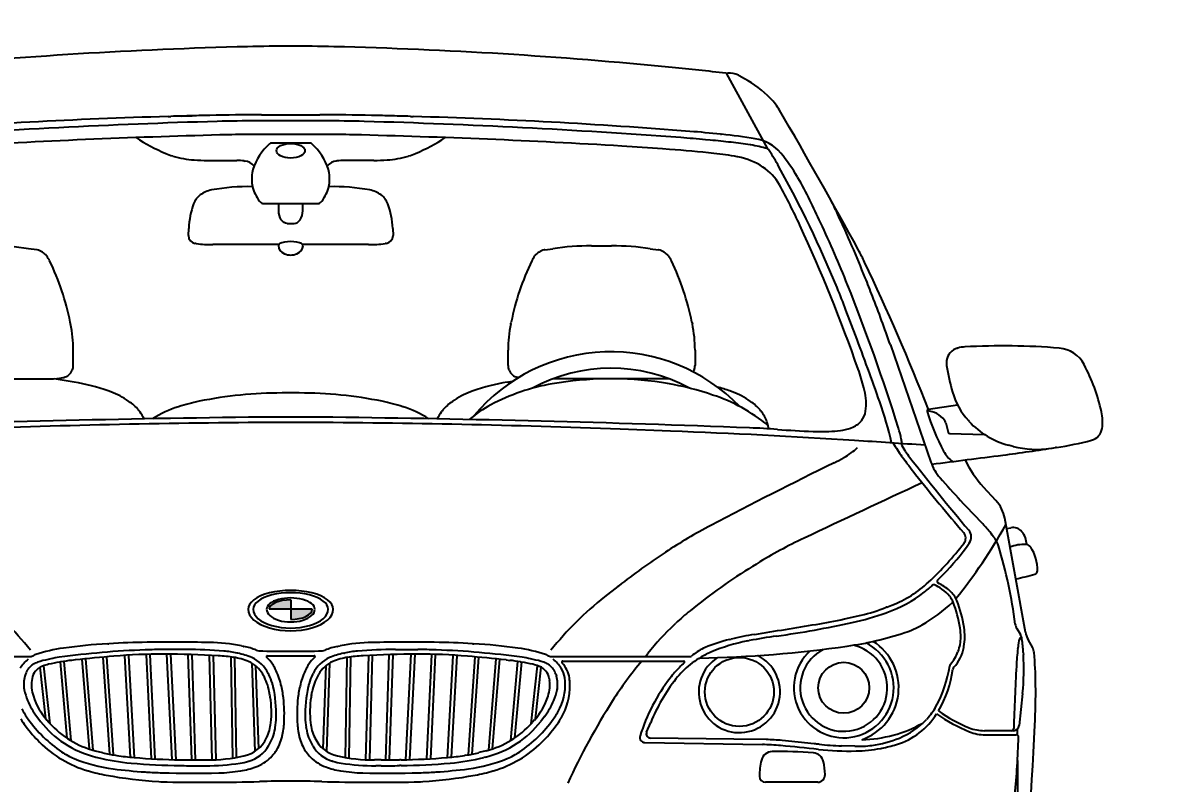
# Model space of a CAD drawing. Header units: metres. Extents: x -442 to 316, y -503 to 125.
# Drawn here: x 255.46 to 256.873, y -133.059 to -132.117 of the extents above; entities that cross this region are included whole.
import ezdxf

# ---------------------------------------------------------------- set-up
doc = ezdxf.new("R2010")
doc.units = ezdxf.units.M
doc.header["$PDMODE"] = 3
doc.layers.add('koty', color=4, linetype='Continuous')
doc.styles.add('ROMANS', font='romans.shx', dxfattribs={"width": 0.7})
doc.dimstyles.new('andr', dxfattribs={"dimtxt": 0.1, "dimasz": 0.2, "dimexe": 0.2, "dimexo": 0.2, "dimgap": 0.05, "dimtad": 1, "dimlfac": 1000, "dimrnd": 10, "dimtxsty": 'Standard', "dimblk": 'OBLIQUE', "dimcen": 2.5, "dimclrd": 7, "dimclre": 7, "dimclrt": 7, "dimadec": 0, "dimazin": 0, "dimtfac": 1, "dimtmove": 0, "dimatfit": 3, "dimldrblk": 'OBLIQUE', "dimfxl": 0, "dimarcsym": 0})

# ---------------------------------------------------------------- blocks, each defined once
blk = doc.blocks.new('_OBLIQUE')
at = {"color": 0, "linetype": 'ByBlock'}
blk.add_line((-0.5, -0.5), (0.5, 0.5), dxfattribs=at)
blk = doc.blocks.new('*D25')
at = {"layer": 'Defpoints', "color": 0, "linetype": 'Continuous', "lineweight": 0}
for p in [(256.5708, -131.0638), (257.1085, -131.0638), (256.5708, -133.6138)]:
    blk.add_point(p, dxfattribs=at)
at = {"layer": 'koty', "color": 7, "linetype": 'Continuous', "lineweight": -2}
for p, q in [((256.7708, -131.0638), (257.3085, -131.0638)), ((257.1085, -133.6138), (257.1085, -131.0638)), ((256.7708, -133.6138), (257.3085, -133.6138))]:
    blk.add_line(p, q, dxfattribs=at)
at = {"layer": 'koty', "color": 7, "linetype": 'Continuous', "lineweight": -2, "xscale": 0.1, "yscale": 0.1, "zscale": 0.1}
for p, rotation in [((257.1085, -131.0638), 90), ((257.1085, -133.6138), 270)]:
    blk.add_blockref('_OBLIQUE', p, dxfattribs=dict(at, rotation=rotation))
at = {"layer": 'koty', "color": 7, "linetype": 'Continuous', "lineweight": 0, "insert": (256.9835, -132.3388), "char_height": 0.15, "attachment_point": 5, "rotation": 90, "style": 'ROMANS'}
blk.add_mtext('2550', dxfattribs=at)

msp = doc.modelspace()

# ---------------------------------------------------------------- hatches: boundary and pattern name
h = msp.add_hatch(color=256)
edge = h.paths.add_edge_path()
edge.add_line((255.792176, -132.84366), (255.792176, -132.831942))
edge.add_ellipse((255.792176, -132.84366), major_axis=(0.0266, 0), ratio=0.44055253, start_angle=90, end_angle=180)
edge.add_line((255.765577, -132.84366), (255.792176, -132.84366))
h = msp.add_hatch(color=256)
edge = h.paths.add_edge_path()
edge.add_line((255.792176, -132.84366), (255.792176, -132.856216))
edge.add_ellipse((255.792176, -132.84366), major_axis=(-0.0266, 0), ratio=0.47202055, start_angle=90, end_angle=180)
edge.add_line((255.818776, -132.84366), (255.792176, -132.84366))

# ---------------------------------------------------------------- linework, layer by layer
for p, q in [((256.383379, -132.273068), (256.332102, -132.179388)), ((256.354555, -132.186076), (256.347912, -132.182379)), ((255.640373, -132.232894), (255.643714, -132.232798)), ((255.656957, -132.232418), (255.670202, -132.232073)), ((255.833735, -132.238331), (255.750618, -132.238331)), ((255.756006, -132.230852), (255.828347, -132.230852)), ((255.927395, -132.232418), (255.914151, -132.232073)), ((255.940639, -132.232798), (255.94398, -132.232894)), ((255.833084, -132.255115), (255.751269, -132.255115)), ((256.324851, -132.254843), (256.325983, -132.254962)), ((255.816347, -132.26587), (255.768006, -132.26587)), ((256.311915, -132.262221), (256.306168, -132.261692)), ((256.36219, -132.268196), (256.361538, -132.268092)), ((255.646062, -132.281852), (255.646339, -132.281937)), ((255.938291, -132.281852), (255.938014, -132.281937)), ((256.26165, -132.273702), (256.252981, -132.273036)), ((256.346146, -132.283018), (256.345443, -132.282881)), ((256.385005, -132.275045), (256.384347, -132.27401)), ((255.689174, -132.287385), (255.725264, -132.287385)), ((255.734681, -132.287992), (255.735732, -132.288128)), ((255.849672, -132.287992), (255.848621, -132.288128)), ((255.895178, -132.287385), (255.859089, -132.287385)), ((255.744061, -132.307248), (255.744061, -132.313376)), ((255.840291, -132.313376), (255.840291, -132.307248)), ((256.420151, -132.307989), (256.420617, -132.308782)), ((255.757475, -132.340597), (255.826878, -132.340597)), ((255.777295, -132.349899), (255.777295, -132.340597)), ((255.807057, -132.349899), (255.807057, -132.340597)), ((255.665387, -132.380297), (255.665807, -132.371572)), ((255.787979, -132.365342), (255.796374, -132.365342)), ((255.918546, -132.371572), (255.918966, -132.380297)), ((255.477498, -132.398245), (255.467365, -132.396764)), ((255.675224, -132.390392), (255.674021, -132.390238)), ((255.777422, -132.391704), (255.695761, -132.391704)), ((255.888592, -132.391704), (255.806931, -132.391704)), ((255.910332, -132.390238), (255.909129, -132.390392)), ((256.106855, -132.398245), (256.116988, -132.396764)), ((256.164808, -132.393288), (256.189843, -132.393288)), ((256.237662, -132.396764), (256.247796, -132.398245)), ((255.48995, -132.405935), (255.489586, -132.405464)), ((256.094403, -132.405935), (256.094767, -132.405464)), ((256.259884, -132.405464), (256.260248, -132.405935)), ((256.49194, -132.50401), (256.480136, -132.472767)), ((255.519517, -132.490026), (255.519031, -132.48767)), ((256.064836, -132.490026), (256.065321, -132.48767)), ((256.289329, -132.48767), (256.289814, -132.490026)), ((255.522834, -132.541439), (255.522834, -132.52258)), ((256.061519, -132.541439), (256.061519, -132.52258)), ((256.293131, -132.52258), (256.293131, -132.541439)), ((256.535162, -132.516073), (256.585392, -132.66116)), ((256.618414, -132.520038), (256.618931, -132.519892)), ((255.521565, -132.54744), (255.521796, -132.54686)), ((256.062788, -132.54744), (256.062557, -132.54686)), ((256.292093, -132.54686), (256.291862, -132.54744)), ((255.319566, -132.558132), (255.494489, -132.558132)), ((255.523841, -132.562211), (255.498969, -132.558006)), ((255.510086, -132.556455), (255.511226, -132.556207)), ((256.060512, -132.562211), (256.067145, -132.56109)), ((256.074267, -132.556455), (256.073127, -132.556207)), ((256.179419, -132.558132), (256.116974, -132.558132)), ((256.260982, -132.558132), (256.198538, -132.558132)), ((256.503044, -132.572567), (256.502213, -132.569245)), ((255.802804, -132.575561), (255.781549, -132.575561)), ((256.314956, -132.578105), (256.308429, -132.575989)), ((255.591787, -132.58605), (255.588844, -132.584092)), ((255.653339, -132.59254), (255.653022, -132.592642)), ((255.931331, -132.592642), (255.931014, -132.59254)), ((255.992565, -132.58605), (255.995509, -132.584092)), ((256.361903, -132.58605), (256.35896, -132.584092)), ((256.618448, -132.590648), (256.582417, -132.595848)), ((256.632838, -132.610944), (256.631804, -132.609815)), ((256.262751, -132.622873), (256.20046, -132.620509)), ((256.458124, -132.623235), (256.459054, -132.623194)), ((256.485715, -132.619088), (256.486677, -132.618747)), ((256.603868, -132.612474), (256.606766, -132.624057)), ((256.608843, -132.625723), (256.651484, -132.626854)), ((256.548694, -132.633003), (256.548761, -132.633359)), ((256.687225, -132.641701), (256.681493, -132.640213)), ((256.549614, -132.654502), (256.549412, -132.654221)), ((256.554006, -132.648148), (256.553144, -132.646899)), ((256.740844, -132.64315), (256.739812, -132.643307)), ((256.477611, -132.655608), (256.477079, -132.655917)), ((256.665901, -132.708968), (256.650604, -132.692319)), ((256.702619, -132.872185), (256.676788, -132.730837)), ((256.679094, -132.743456), (256.6843, -132.74252)), ((256.256465, -132.772939), (256.256099, -132.77318)), ((256.364841, -132.79015), (256.369713, -132.787146)), ((256.593536, -132.807621), (256.60064, -132.800458)), ((256.197539, -132.815383), (256.181016, -132.828393)), ((255.792176, -132.831942), (255.792176, -132.856216)), ((256.608552, -132.827548), (256.60875, -132.827796)), ((255.818776, -132.84366), (255.765577, -132.84366)), ((256.478189, -132.855591), (256.49887, -132.851108)), ((256.530056, -132.847974), (256.53093, -132.847664)), ((256.530895, -132.840864), (256.536985, -132.838507)), ((256.267431, -132.862744), (256.269443, -132.86085)), ((256.6918, -132.867602), (256.696192, -132.875007)), ((256.696405, -132.879267), (256.69666, -132.879267)), ((255.565454, -132.886342), (255.566803, -132.886259)), ((255.662378, -132.893545), (255.634824, -132.893545)), ((255.731029, -132.889024), (255.733556, -132.889533)), ((255.850796, -132.889533), (255.853324, -132.889024)), ((255.921975, -132.893545), (255.949528, -132.893545)), ((256.01755, -132.886259), (256.018899, -132.886342)), ((256.335853, -132.881121), (256.337805, -132.880643)), ((256.358357, -132.882871), (256.360385, -132.882479)), ((256.626127, -132.890965), (256.626319, -132.889848)), ((256.693089, -132.892056), (256.693272, -132.89046)), ((256.711473, -132.891544), (256.705701, -132.88092)), ((255.296556, -132.902089), (255.469309, -132.902089)), ((255.507358, -132.908768), (255.506106, -132.908979)), ((255.511066, -132.908172), (255.51978, -133.006427)), ((255.525332, -132.906395), (255.520672, -132.90691)), ((255.533423, -132.90552), (255.542358, -133.016743)), ((255.538095, -132.905031), (255.547187, -133.018221)), ((255.559447, -132.902952), (255.567598, -133.0232)), ((255.564125, -132.90253), (255.572364, -133.024085)), ((255.58647, -132.901488), (255.593445, -133.026925)), ((255.591158, -132.901228), (255.598172, -133.027353)), ((255.612985, -132.899907), (255.619111, -133.028823)), ((255.617675, -132.899684), (255.623824, -133.029083)), ((255.638433, -132.899187), (255.645068, -133.029932)), ((255.643136, -132.899213), (255.649775, -133.030049)), ((255.669669, -133.030323), (255.665313, -132.899601)), ((255.674368, -133.030348), (255.670016, -132.899739)), ((255.691247, -132.900603), (255.69465, -133.030263)), ((255.695951, -132.900848), (255.699341, -133.030017)), ((255.717984, -132.902703), (255.719982, -133.027973)), ((255.721398, -132.903179), (255.72195, -132.903262)), ((255.722691, -132.903384), (255.724666, -133.027231)), ((255.726541, -132.898029), (255.725691, -132.897851)), ((255.762986, -132.901207), (255.821366, -132.901207)), ((255.857811, -132.898029), (255.858662, -132.897851)), ((255.861662, -132.903384), (255.859687, -133.027231)), ((255.862955, -132.903179), (255.862403, -132.903262)), ((255.866369, -132.902703), (255.864371, -133.027973)), ((255.888402, -132.900848), (255.885012, -133.030017)), ((255.893106, -132.900603), (255.889703, -133.030263)), ((255.909985, -133.030348), (255.914337, -132.899739)), ((255.914684, -133.030323), (255.91904, -132.899601)), ((255.941217, -132.899213), (255.934577, -133.030049)), ((255.94592, -132.899187), (255.939285, -133.029932)), ((255.966678, -132.899684), (255.960529, -133.029083)), ((255.971368, -132.899907), (255.965242, -133.028823)), ((255.993194, -132.901228), (255.986181, -133.027353)), ((255.997883, -132.901488), (255.990908, -133.026925)), ((256.020228, -132.90253), (256.011989, -133.024085)), ((256.024905, -132.902952), (256.016755, -133.0232)), ((256.046258, -132.905031), (256.037166, -133.018221)), ((256.050929, -132.90552), (256.041995, -133.016743)), ((256.059021, -132.906395), (256.063681, -132.90691)), ((256.073287, -132.908172), (256.064573, -133.006427)), ((256.076995, -132.908768), (256.078247, -132.908979)), ((256.115044, -132.902089), (256.287797, -132.902089)), ((256.129382, -132.907771), (256.279177, -132.907771)), ((256.231958, -132.902089), (256.234776, -132.898495)), ((256.297676, -132.904696), (256.298076, -132.904444)), ((256.619052, -132.895849), (256.618916, -132.896208)), ((256.699779, -132.897321), (256.699926, -132.899722)), ((255.471514, -132.912959), (255.471441, -132.913015)), ((255.475543, -132.910533), (255.475187, -132.910704)), ((255.488762, -132.979292), (255.48182, -132.915447)), ((255.484822, -132.914134), (255.483959, -132.914467)), ((255.494164, -132.985537), (255.48634, -132.913573)), ((255.506419, -132.908926), (255.514786, -133.003267)), ((255.743923, -132.910284), (255.747694, -133.019894)), ((255.74874, -132.913754), (255.752273, -133.016433)), ((255.769977, -132.91215), (255.769653, -132.911643)), ((255.8147, -132.911643), (255.814376, -132.91215)), ((255.835612, -132.913754), (255.83208, -133.016433)), ((255.84043, -132.910284), (255.836659, -133.019894)), ((256.077934, -132.908926), (256.069567, -133.003267)), ((256.090189, -132.985537), (256.098013, -132.913573)), ((256.095591, -132.979292), (256.102532, -132.915447)), ((256.099531, -132.914134), (256.100394, -132.914467)), ((256.10881, -132.910533), (256.109166, -132.910704)), ((256.112839, -132.912959), (256.112912, -132.913015)), ((255.463803, -132.923906), (255.462943, -132.926639)), ((255.471861, -132.929525), (255.4715, -132.931891)), ((255.758258, -132.925467), (255.757464, -132.92407)), ((255.76512, -132.924667), (255.764355, -132.92308)), ((255.780138, -132.936799), (255.780057, -132.936479)), ((255.804295, -132.936479), (255.804215, -132.936799)), ((255.819233, -132.924667), (255.819998, -132.92308)), ((255.826095, -132.925467), (255.826889, -132.92407)), ((256.112492, -132.929525), (256.112853, -132.931891)), ((256.12055, -132.923906), (256.121409, -132.926639)), ((256.137709, -132.93095), (256.137452, -132.928712)), ((256.715148, -132.937883), (256.715133, -132.936395)), ((255.462121, -132.943248), (255.462136, -132.943322)), ((255.766477, -132.95009), (255.765633, -132.945597)), ((255.817876, -132.95009), (255.818719, -132.945597)), ((256.122232, -132.943248), (256.122217, -132.943322)), ((256.698914, -132.947887), (256.694808, -132.987542)), ((255.477862, -132.976709), (255.482327, -132.982559)), ((256.106491, -132.976709), (256.102026, -132.982559)), ((256.125252, -132.96682), (256.125562, -132.966193)), ((256.126611, -132.979499), (256.127157, -132.978584)), ((256.58057, -132.979424), (256.579827, -132.980213)), ((255.490075, -132.980853), (255.492448, -132.98361)), ((255.772772, -132.991851), (255.773064, -132.990138)), ((255.811581, -132.991851), (255.811289, -132.990138)), ((256.094278, -132.980853), (256.091905, -132.98361)), ((256.233156, -132.9961), (256.238232, -132.983805)), ((256.692639, -132.999668), (256.692639, -132.992034)), ((255.762218, -133.003131), (255.762445, -133.002648)), ((255.781479, -133.001723), (255.781647, -133.000984)), ((255.802706, -133.000984), (255.802874, -133.001723)), ((255.822135, -133.003131), (255.821908, -133.002648)), ((256.341175, -133.004602), (256.237834, -133.003195)), ((256.381358, -133.005149), (256.341175, -133.004602)), ((256.440871, -133.0104), (256.400896, -133.006285)), ((256.687511, -132.994124), (256.651883, -132.994124)), ((256.652453, -132.999168), (256.690999, -132.999168)), ((255.549817, -133.018927), (255.559059, -133.021294)), ((255.764728, -133.013029), (255.765109, -133.012402)), ((255.772742, -133.02081), (255.773483, -133.019752)), ((255.81087, -133.019752), (255.811611, -133.02081)), ((255.819624, -133.013029), (255.819244, -133.012402)), ((256.034536, -133.018927), (256.025293, -133.021294)), ((256.230953, -133.008757), (256.376548, -133.01131)), ((256.491117, -133.01336), (256.474599, -133.012869)), ((256.523152, -133.016035), (256.524699, -133.015734)), ((255.550636, -133.026737), (255.552993, -133.027326)), ((255.575137, -133.024542), (255.576705, -133.024788)), ((255.655482, -133.030156), (255.657382, -133.030185)), ((255.679968, -133.030359), (255.688178, -133.030359)), ((255.73977, -133.032077), (255.740241, -133.031937)), ((255.844583, -133.032077), (255.844112, -133.031937)), ((255.904385, -133.030359), (255.896175, -133.030359)), ((255.928871, -133.030156), (255.926971, -133.030185)), ((256.009216, -133.024542), (256.007648, -133.024788)), ((256.033717, -133.026737), (256.031359, -133.027326)), ((256.692642, -133.030861), (256.692642, -133.555553)), ((255.541113, -133.043796), (255.541546, -133.043922)), ((255.612073, -133.045218), (255.613396, -133.045299)), ((255.655372, -133.037344), (255.657271, -133.037373)), ((255.679968, -133.037548), (255.686812, -133.037548)), ((255.730009, -133.043895), (255.730299, -133.043847)), ((255.854054, -133.043847), (255.854344, -133.043895)), ((255.904385, -133.037548), (255.89754, -133.037548)), ((255.928981, -133.037344), (255.927082, -133.037373)), ((255.970957, -133.045299), (255.97228, -133.045218)), ((256.042807, -133.043922), (256.04324, -133.043796)), ((256.445117, -133.057938), (256.380343, -133.057938))]:
    msp.add_line(p, q)
for centre, radius in [((256.348084, -132.946078), 0.042743), ((256.477402, -132.940948), 0.031564)]:
    msp.add_circle(centre, radius)
for centre, radius, start, end in [((255.792176, -134.346811), 2.201023, 88.610328, 91.38967), ((255.87645, -137.820717), 5.67595, 91.38967, 95.630016), ((255.707903, -137.820717), 5.67595, 84.369981, 88.610328), ((255.904451, -135.826915), 3.672484, 83.326657, 84.369981), ((256.332931, -132.164738), 0.014673, 263.326657, 273.195955), ((256.335306, -132.207275), 0.027929, 65.624269, 93.195955), ((256.340777, -132.195201), 0.014673, 60.903368, 65.624269), ((256.285268, -132.310578), 0.142484, 44.609113, 60.903368), ((256.334473, -132.26204), 0.073367, 30.257205, 44.609113), ((250.485295, -135.674166), 6.845035, 28.5900715, 30.2572048), ((255.836923, -139.081353), 6.851278, 91.6439323, 94.5151955), ((255.939498, -140.725025), 8.489345, 91.6085885, 94.2596543), ((255.936192, -142.423681), 10.195079, 91.4950183, 91.6439323), ((255.803197, -137.327868), 5.097531, 91.250239, 91.495018), ((255.756006, -135.165549), 2.934697, 90.000001, 91.250239), ((255.750618, -133.999149), 1.760818, 90.000001, 91.608588), ((255.828347, -135.165549), 2.934697, 88.749761, 90.000001), ((255.833735, -133.999149), 1.760818, 88.391413, 90.000001), ((255.644855, -140.725025), 8.489345, 85.7403486, 88.3914129), ((255.781156, -137.327868), 5.097531, 88.50498, 88.749761), ((255.648161, -142.423681), 10.195079, 88.3560673, 88.5049796), ((255.74743, -139.081353), 6.851278, 85.4847986, 88.3560673), ((255.953441, -141.877855), 9.625246, 91.4200755, 93.4044259), ((255.751269, -133.722463), 1.467348, 90.000001, 91.420076), ((255.833084, -133.722463), 1.467348, 88.579926, 90.000001), ((255.630912, -141.877855), 9.625246, 86.5955724, 88.5799257), ((256.171272, -133.714132), 1.467348, 83.992171, 85.484799), ((256.239423, -133.077445), 0.827025, 81.071261, 83.992171), ((255.729543, -132.061586), 0.23586, 236.859428, 246.997779), ((255.813083, -132.319717), 0.070934, 131.521204, 162.552879), ((255.768006, -132.268805), 0.002935, 90.000001, 131.521204), ((255.816347, -132.268805), 0.002935, 48.478793, 90.000001), ((255.77127, -132.319717), 0.070934, 17.447116, 48.478793), ((255.85481, -132.061586), 0.23586, 293.002228, 303.140571), ((256.02822, -135.199113), 2.934697, 85.607565, 86.595572), ((256.144627, -134.015084), 1.760818, 84.736182, 85.740349), ((256.192529, -133.558051), 1.301318, 83.583597, 84.736182), ((256.280563, -132.77524), 0.513572, 80.928232, 83.583597), ((256.335069, -132.438054), 0.17201, 73.930077, 80.928232), ((256.359811, -132.311176), 0.051357, 39.848174, 81.071261), ((256.381871, -132.275586), 0.002935, 32.46972, 73.930077), ((255.67178, -132.197651), 0.088041, 246.997779, 253.015508), ((255.680886, -132.168832), 0.118264, 253.015508, 265.990822), ((255.689174, -132.050568), 0.236817, 265.990822, 270.000001), ((255.895178, -132.050568), 0.236817, 270.000001, 274.009177), ((255.903467, -132.168832), 0.118264, 274.009177, 286.984492), ((255.912573, -132.197651), 0.088041, 286.984492, 293.002228), ((256.092773, -134.472238), 2.205013, 84.173814, 85.607565), ((256.283837, -132.599765), 0.322817, 78.998179, 84.173814), ((256.329337, -132.369478), 0.088079, 57.011827, 78.998179), ((256.038375, -132.495615), 0.410858, 29.204767, 32.46972), ((256.229651, -132.419808), 0.220894, 30.411803, 39.848174), ((255.725264, -132.360753), 0.073367, 82.625704, 90.000001), ((255.733528, -132.305158), 0.017172, 40.528927, 82.625704), ((255.773408, -132.307248), 0.029347, 162.552879, 180.000006), ((255.850825, -132.305158), 0.017172, 97.374299, 139.471072), ((255.810945, -132.307248), 0.029347, 0.000006, 17.447116), ((255.859089, -132.360753), 0.073367, 90.000001, 97.374299), ((256.343739, -132.347292), 0.061629, 28.778363, 57.011827), ((255.199986, -132.964267), 1.371342, 22.255, 29.204767), ((255.773408, -132.313376), 0.029347, 180.000006, 196.560026), ((255.810945, -132.313376), 0.029347, 343.439976, 0.000006), ((256.078944, -132.509335), 0.396184, 25.872308, 30.411803), ((255.700407, -132.35766), 0.034238, 100.410626, 126.660172), ((255.739645, -132.571224), 0.251377, 88.827498, 100.410626), ((255.790006, -132.308441), 0.046663, 196.560026, 221.93187), ((255.794347, -132.308441), 0.046663, 318.068131, 343.439976), ((255.844708, -132.571224), 0.251377, 79.589375, 91.172503), ((255.883946, -132.35766), 0.034238, 53.33983, 79.589375), ((255.686935, -132.70805), 0.810987, 24.818229, 28.778363), ((255.770569, -132.376621), 0.104883, 160.186107, 177.240771), ((255.693982, -132.349028), 0.023478, 126.660172, 160.186107), ((255.757475, -132.337662), 0.002935, 221.93187, 270.000001), ((255.826878, -132.337662), 0.002935, 270.000001, 318.068131), ((255.890371, -132.349028), 0.023478, 19.813882, 53.33983), ((255.813784, -132.376621), 0.104883, 2.759226, 19.813882), ((254.522094, -133.264372), 2.126463, 25.039932, 25.872308), ((254.522094, -133.264372), 2.150054, 25.039932, 25.503843), ((255.11926, -132.985402), 1.490939, 21.760161, 25.039932), ((254.617999, -133.20238), 1.988691, 19.265165, 24.818229), ((255.11926, -132.985402), 1.467348, 21.760161, 25.039932), ((255.669783, -132.380509), 0.004402, 177.240771, 180.943639), ((255.675281, -132.380418), 0.0099, 180.943639, 262.690021), ((255.909072, -132.380418), 0.0099, 277.309975, 359.056361), ((255.914569, -132.380509), 0.004402, 359.056361, 2.759226), ((255.419545, -132.723971), 0.330682, 81.685372, 90.000001), ((255.475801, -132.409861), 0.011739, 78.785731, 81.685372), ((255.474334, -132.417258), 0.019281, 37.713406, 78.785731), ((255.695761, -132.230296), 0.161408, 262.690021, 270.000001), ((255.888592, -132.230296), 0.161408, 270.000001, 277.309975), ((256.110019, -132.417258), 0.019281, 101.214269, 142.286592), ((256.108552, -132.409861), 0.011739, 98.314629, 101.214269), ((256.164808, -132.723971), 0.330682, 90.000001, 98.314629), ((256.189843, -132.723971), 0.330682, 81.685372, 90.000001), ((256.246098, -132.409861), 0.011739, 78.785731, 81.685372), ((256.244631, -132.417258), 0.019281, 37.713406, 78.785731), ((256.238001, -132.538981), 0.29347, 25.362802, 28.590072), ((255.464413, -132.425682), 0.032282, 25.485843, 37.713406), ((255.19392, -132.554618), 0.331933, 11.635946, 25.485843), ((256.390433, -132.554618), 0.331933, 154.514165, 168.364044), ((256.11994, -132.425682), 0.032282, 142.286592, 154.514165), ((256.23471, -132.425682), 0.032282, 25.485843, 37.713406), ((255.964218, -132.554618), 0.331933, 11.635946, 25.485843), ((253.810091, -133.689906), 2.980359, 21.536125, 25.362802), ((254.189082, -133.356696), 2.468893, 17.385898, 21.760161), ((254.189082, -133.356696), 2.492484, 21.197894, 21.760161), ((255.450642, -132.861695), 1.100511, 20.695868, 22.255), ((254.871241, -133.092133), 1.760818, 19.096157, 21.197894), ((255.361425, -132.52258), 0.161408, 0.000006, 11.635946), ((256.222927, -132.52258), 0.161408, 168.364044, 180.000006), ((256.131723, -132.52258), 0.161408, 0.000006, 11.635946), ((253.195658, -133.7493), 3.523666, 19.265679, 20.695868), ((256.188978, -132.746415), 0.221786, 44.013979, 139.999943), ((256.623593, -132.538397), 0.019076, 105.753841, 170.390913), ((256.62929, -132.55661), 0.038151, 93.094533, 105.753841), ((256.674747, -133.397447), 0.880217, 85.458399, 93.094533), ((256.741424, -132.558026), 0.038151, 27.591449, 85.458399), ((255.50816, -132.541439), 0.014673, 338.318481, 0.000006), ((256.076193, -132.541439), 0.014673, 180.000006, 201.681511), ((256.278458, -132.541439), 0.014673, 338.318481, 0.000006), ((256.624316, -132.538519), 0.019809, 170.390913, 189.197711), ((256.562193, -132.651691), 0.240382, 12.690545, 27.591449), ((255.508159, -132.54211), 0.014427, 282.273719, 338.318481), ((256.076194, -132.54211), 0.014427, 201.681511, 257.726281), ((256.188978, -132.746415), 0.201582, 61.433661, 118.768003), ((256.278456, -132.54211), 0.014427, 329.511924, 338.318481), ((256.245994, -132.633375), 0.264123, 14.052265, 19.265165), ((256.889618, -132.49556), 0.288567, 189.197711, 195.854211), ((255.494489, -132.484765), 0.073367, 270.000001, 282.273719), ((255.478576, -132.829958), 0.271547, 71.164497, 80.404337), ((256.105777, -132.829958), 0.271547, 99.595664, 108.835502), ((256.160102, -132.817283), 0.256774, 99.831109, 117.844828), ((256.089864, -132.484765), 0.073367, 257.726281, 257.866122), ((256.188978, -132.983922), 0.425897, 81.528978, 99.831109), ((256.19984, -132.910993), 0.352164, 72.04019, 81.528978), ((256.248691, -132.829958), 0.271547, 71.164497, 74.551102), ((255.534679, -132.66549), 0.097773, 56.359038, 71.164497), ((255.781549, -133.092624), 0.517063, 90.000001, 101.463691), ((255.802804, -133.092624), 0.517063, 78.536307, 90.000001), ((256.049674, -132.66549), 0.097773, 108.835502, 123.640963), ((256.250619, -132.776587), 0.208649, 50.444356, 72.04019), ((256.304795, -132.66549), 0.097773, 56.359038, 71.164497), ((256.436775, -132.589154), 0.068314, 352.574003, 14.052265), ((256.69672, -132.550342), 0.088041, 195.854211, 222.494083), ((255.560898, -132.632471), 0.055759, 40.009381, 56.359038), ((255.558382, -132.634583), 0.059043, 36.692758, 40.009381), ((255.695663, -132.724771), 0.13884, 107.886229, 122.454233), ((255.725445, -132.815968), 0.234776, 101.463691, 107.886229), ((255.858908, -132.815968), 0.234776, 72.113769, 78.536307), ((255.88869, -132.724771), 0.13884, 57.545763, 72.113769), ((256.025971, -132.634583), 0.059043, 139.990621, 143.307242), ((256.023455, -132.632471), 0.055759, 123.640963, 139.990621), ((256.107375, -132.717468), 0.14389, 117.844828, 130.75712), ((256.331013, -132.632471), 0.055759, 40.009381, 56.359038), ((256.328498, -132.634583), 0.059043, 36.692758, 40.009381), ((256.070851, -132.744354), 0.477906, 12.920396, 19.265679), ((256.582731, -132.598026), 0.002201, 98.211989, 197.428588), ((256.577822, -132.628784), 0.031327, 38.99443, 84.957195), ((255.966766, -151.766711), 19.162326, 90.6777263, 92.2222905), ((255.841211, -144.673382), 12.061546, 90.307829, 92.1729118), ((255.570428, -132.625606), 0.04402, 24.297795, 36.692758), ((255.792176, -137.007463), 4.402045, 89.32227, 90.677726), ((255.792176, -135.546665), 2.934697, 89.69217, 90.307829), ((255.743142, -144.673382), 12.061546, 87.8270904, 89.6921702), ((255.617587, -151.766711), 19.162326, 87.7777093, 89.3222702), ((256.013925, -132.625606), 0.04402, 143.307242, 155.702204), ((256.340544, -132.625606), 0.04402, 16.546782, 36.692758), ((256.476992, -132.591406), 0.029005, 289.507079, 320.145749), ((256.481235, -132.594949), 0.023478, 320.145749, 352.574003), ((256.856627, -132.512042), 0.289276, 197.428588, 207.96074), ((256.595327, -132.614611), 0.008804, 14.048222, 38.99443), ((256.706648, -132.543323), 0.100102, 222.494083, 255.446262), ((256.741192, -132.611383), 0.0569, 351.650134, 12.690545), ((255.92894, -141.420632), 8.80409, 86.3409648, 87.8270904), ((256.320807, -133.645168), 1.027144, 85.849577, 87.777709), ((256.276424, -132.644656), 0.11091, 12.86648, 16.546782), ((256.500508, -131.168779), 1.455756, 265.849577, 267.590193), ((256.448553, -132.403341), 0.220102, 267.590193, 272.492253), ((256.451099, -132.440436), 0.182931, 272.492253, 276.942243), ((256.466116, -132.563763), 0.058694, 276.942243, 289.507079), ((256.426154, -132.656245), 0.124725, 10.739635, 17.385898), ((256.608901, -132.623523), 0.002201, 194.048222, 268.480585), ((256.780068, -132.617089), 0.017608, 284.658105, 351.650134), ((255.516729, -147.866559), 15.263183, 86.0122495, 86.3409648), ((256.698972, -132.546569), 0.184275, 209.615112, 215.745949), ((256.588217, -132.622678), 0.042624, 201.489616, 214.628944), ((256.494544, -132.643642), 0.055184, 5.498605, 10.739635), ((256.676103, -132.219616), 0.428453, 278.690905, 284.658105), ((256.425767, -132.566274), 0.103287, 300.128332, 311.805465), ((256.674747, -132.564764), 0.146735, 214.628944, 217.931461), ((254.533647, -116.170487), 16.62051, 277.0944126, 277.4002014), ((256.636425, -132.628933), 0.039972, 207.96074, 232.262363), ((256.296368, -129.742307), 2.934697, 277.400201, 278.690905), ((256.716723, -132.52808), 0.117388, 255.446262, 278.580817), ((259.255803, -138.343511), 6.329618, 116.1577838, 117.7072451), ((256.381331, -132.490932), 0.190755, 296.157784, 300.128332), ((257.025983, -132.311617), 0.586939, 215.745949, 218.44483), ((259.199462, -130.5971), 3.347655, 217.931461, 219.926318), ((256.640856, -132.641958), 0.058694, 199.096157, 221.253971), ((256.752707, -132.598511), 0.138655, 205.658549, 222.575582), ((258.391023, -131.227959), 2.329824, 218.44483, 220.750405), ((257.682205, -131.728591), 1.443846, 221.253971, 224.270579), ((334.030001, -297.920082), 182.486646, 115.11552358, 115.16626804), ((256.633485, -132.738751), 0.04402, 10.356345, 42.575582), ((256.085225, -132.404181), 0.680979, 321.248928, 330.558769), ((256.543268, -132.838892), 0.146735, 38.360231, 44.270579), ((256.619834, -133.324272), 0.660307, 117.707245, 123.387871), ((256.61826, -132.755492), 0.010271, 322.346704, 40.750405), ((256.622117, -132.754107), 0.013206, 325.192375, 39.926318), ((256.254312, -133.06759), 0.515243, 37.258046, 38.360231), ((256.686897, -132.756962), 0.014673, 39.672928, 100.195075), ((256.679663, -132.762962), 0.024073, 359.281865, 39.672928), ((256.677772, -133.286744), 0.586939, 115.166268, 121.658568), ((256.308984, -132.516859), 0.400908, 313.024922, 322.346704), ((256.393984, -132.595506), 0.291054, 315.237231, 325.192375), ((256.641044, -132.773426), 0.029347, 16.644983, 37.258046), ((256.07585, -132.942401), 0.61926, 7.458007, 16.644983), ((256.701489, -132.811718), 0.048507, 88.113354, 111.961825), ((256.702844, -132.770571), 0.007337, 32.467975, 88.113354), ((256.664029, -132.795268), 0.053343, 359.206774, 32.467975), ((256.732193, -133.495547), 0.865146, 123.387871, 128.070652), ((256.748736, -133.412736), 0.731429, 121.658568, 129.147386), ((256.594995, -132.809067), 0.002054, 135.237231, 244.353867), ((256.553153, -132.197661), 0.623663, 282.724726, 284.955554), ((256.712965, -132.795946), 0.004402, 284.955554, 359.206774), ((256.560641, -133.276528), 0.586939, 128.070652, 128.216628), ((256.475332, -132.691092), 0.16615, 289.549699, 307.74798), ((256.48583, -132.706338), 0.141724, 291.158438, 313.024922), ((256.487218, -132.706444), 0.146735, 307.74798, 312.913569), ((256.588727, -132.81563), 0.002348, 65.975178, 132.913569), ((256.565547, -132.867633), 0.059284, 55.589177, 65.975178), ((256.566388, -132.868652), 0.064042, 48.529307, 64.353867), ((256.574172, -132.855041), 0.04402, 38.649605, 55.589177), ((256.587421, -132.844854), 0.032282, 21.718531, 48.529307), ((255.152446, -133.147028), 0.405554, 38.513213, 51.783373), ((256.431906, -133.147028), 0.405554, 128.216628, 141.486787), ((256.471015, -132.682473), 0.20803, 299.801085, 312.875209), ((256.587421, -132.844854), 0.027312, 21.718531, 38.649605), ((256.474648, -132.889774), 0.148702, 8.815483, 21.718531), ((256.474648, -132.889774), 0.153672, 8.815483, 21.718531), ((256.490772, -133.095847), 0.322817, 129.147386, 133.284404), ((256.412213, -132.516113), 0.352164, 282.376809, 289.549699), ((256.438947, -132.608665), 0.249738, 283.883162, 291.387519), ((256.615637, -133.059813), 0.234776, 111.158438, 111.387519), ((256.48846, -133.097423), 0.322378, 133.284404, 141.898068), ((254.248771, -119.673558), 13.370048, 279.115376, 279.4465972), ((256.223786, -131.65744), 1.231267, 277.954321, 282.376809), ((256.322757, -132.13857), 0.733674, 279.446597, 282.231067), ((256.516063, -132.761127), 0.117388, 288.335035, 299.801085), ((256.554003, -132.877467), 0.073367, 350.28522, 8.815483), ((256.704421, -132.860117), 0.014673, 187.458007, 210.673143), ((256.425011, -133.236964), 0.366837, 99.115376, 103.75225), ((256.485549, -133.530815), 0.660307, 97.954321, 100.926785), ((256.423966, -132.483222), 0.410156, 278.102129, 288.335035), ((256.571043, -132.877609), 0.051357, 339.196475, 359.523637), ((256.554003, -132.877467), 0.068397, 359.523637, 8.815483), ((256.788427, -132.901402), 0.095782, 167.34115, 173.440183), ((256.696405, -132.880734), 0.001467, 90.000001, 167.34115), ((256.683571, -132.882492), 0.014673, 7.835881, 30.673143), ((256.69666, -132.880734), 0.001467, 7.824904, 90.000001), ((256.476408, -132.911002), 0.223789, 3.504898, 7.835881), ((256.731488, -132.866909), 0.029347, 190.356345, 208.516972), ((255.535864, -133.077105), 0.187085, 97.73085, 108.572721), ((255.650497, -133.959541), 1.06628, 92.075376, 97.81379), ((255.61073, -133.628591), 0.743629, 93.490644, 97.73085), ((255.624874, -133.838266), 0.953776, 90.637909, 93.490644), ((255.634824, -133.527058), 0.633514, 90.000001, 92.075376), ((255.645621, -135.701624), 2.817249, 89.069633, 90.637909), ((255.662378, -133.464759), 0.571214, 85.27013, 90.000001), ((255.687809, -133.10371), 0.218993, 78.617696, 89.069633), ((255.74514, -132.831993), 0.058694, 258.617696, 259.203595), ((255.72037, -132.961884), 0.073537, 66.577117, 79.203595), ((255.753102, -132.886328), 0.008804, 246.577117, 268.243591), ((255.831251, -132.886328), 0.008804, 271.756411, 293.422885), ((255.863983, -132.961884), 0.073537, 100.796408, 113.422885), ((255.839213, -132.831993), 0.058694, 280.796408, 281.382307), ((255.896543, -133.10371), 0.218993, 90.930363, 101.382307), ((255.921975, -133.464759), 0.571214, 90.000001, 94.729868), ((255.938732, -135.701624), 2.817249, 89.362092, 90.930363), ((255.949528, -133.527058), 0.633514, 87.924623, 90.000001), ((255.959479, -133.838266), 0.953776, 86.509359, 89.362092), ((255.933856, -133.959541), 1.06628, 82.186213, 87.924623), ((255.973622, -133.628591), 0.743629, 82.269148, 86.509359), ((256.048489, -133.077105), 0.187085, 71.427281, 82.269148), ((256.328242, -132.945206), 0.058694, 112.569637, 129.974536), ((256.267673, -131.385344), 1.519103, 271.165705, 278.102129), ((256.384897, -133.081516), 0.206309, 103.75225, 112.569637), ((256.401425, -133.105959), 0.227208, 100.926785, 112.963527), ((256.477402, -132.940948), 0.061935, 132.59825, 63.847261), ((256.477402, -132.940948), 0.053988, 118.266204, 77.682437), ((256.477402, -132.940948), 0.068077, 289.077807, 57.677808), ((256.579918, -132.883054), 0.046882, 316.203033, 350.28522), ((257.057524, -132.933964), 0.366837, 173.440183, 176.893469), ((256.69858, -132.898549), 0.014673, 5.089184, 28.516972), ((255.49523, -132.941054), 0.04531, 128.405503, 147.475754), ((255.469309, -132.893285), 0.008804, 270.000001, 299.725584), ((255.48095, -132.913673), 0.014673, 108.572721, 119.725584), ((255.491472, -132.943577), 0.036684, 105.182252, 115.73678), ((255.545405, -133.142326), 0.24262, 101.992758, 105.182252), ((255.525481, -133.048534), 0.146735, 97.81379, 101.992758), ((255.546446, -133.140267), 0.234776, 96.302764, 99.583868), ((255.725528, -134.718951), 1.823578, 94.789702, 96.302764), ((255.634523, -133.632853), 0.733674, 89.968568, 94.789702), ((255.6343, -134.038872), 1.139693, 86.572138, 89.968568), ((255.689284, -133.120927), 0.220102, 81.464978, 86.572138), ((255.69859, -133.027102), 0.132061, 78.157786, 85.27013), ((255.710157, -132.978075), 0.075735, 66.753935, 81.464978), ((255.707698, -132.987899), 0.091824, 66.761167, 78.157786), ((255.72557, -132.942194), 0.036684, 29.607951, 66.753935), ((255.728007, -132.940603), 0.040352, 25.73824, 66.761167), ((255.792176, -131.612089), 1.283642, 268.243591, 271.756411), ((255.762986, -132.902161), 0.000954, 90.000001, 227.004872), ((255.731283, -132.936164), 0.045536, 32.581246, 47.004872), ((255.853069, -132.936164), 0.045536, 132.995136, 147.418747), ((255.856346, -132.940603), 0.040352, 113.238836, 154.261769), ((255.821366, -132.902161), 0.000954, 312.995136, 90.000001), ((255.858783, -132.942194), 0.036684, 113.246064, 150.392053), ((255.876655, -132.987899), 0.091824, 101.842212, 113.238836), ((255.874195, -132.978075), 0.075735, 98.535018, 113.246064), ((255.885763, -133.027102), 0.132061, 94.729868, 101.842212), ((255.895069, -133.120927), 0.220102, 93.427862, 98.535018), ((255.950053, -134.038872), 1.139693, 90.031427, 93.427862), ((255.94983, -133.632853), 0.733674, 85.210298, 90.031427), ((255.858825, -134.718951), 1.823578, 83.697233, 85.210298), ((256.037907, -133.140267), 0.234776, 80.416132, 83.697233), ((256.058872, -133.048534), 0.146735, 78.007237, 82.186213), ((256.038948, -133.142326), 0.24262, 74.817749, 78.007237), ((256.092881, -132.943577), 0.036684, 64.263218, 74.817749), ((256.103403, -132.913673), 0.014673, 60.27442, 71.427281), ((256.115044, -132.893285), 0.008804, 240.27442, 270.000001), ((256.089123, -132.941054), 0.04531, 32.524246, 51.59449), ((256.129382, -132.909238), 0.001467, 90.000001, 225.979496), ((256.575189, -133.201372), 0.455262, 139.841371, 147.567739), ((256.359936, -133.003449), 0.116741, 122.229687, 134.820235), ((256.279177, -132.908871), 0.001101, 313.420426, 90.000001), ((256.287797, -132.900622), 0.001467, 270.000001, 310.541512), ((256.44221, -133.08115), 0.236091, 129.974536, 130.541512), ((256.348084, -132.946078), 0.050431, 122.425098, 63.473534), ((256.352855, -132.991331), 0.102714, 112.963527, 122.229687), ((256.572152, -132.87844), 0.050025, 318.629918, 339.196475), ((256.407005, -132.917663), 0.29347, 354.088634, 3.504898), ((256.217522, -132.941391), 0.497636, 0.575146, 5.089184), ((255.4848, -132.930508), 0.02201, 127.366826, 162.545449), ((255.484422, -132.929862), 0.021268, 115.73678, 127.366826), ((255.490888, -132.932424), 0.019247, 111.100778, 171.337051), ((255.505953, -132.968893), 0.058694, 103.632202, 111.100778), ((255.539759, -133.108287), 0.202129, 99.583868, 103.632202), ((255.72052, -132.943756), 0.058694, 26.475707, 32.581246), ((255.688822, -132.959543), 0.094106, 14.187128, 26.475707), ((255.895531, -132.959543), 0.094106, 153.524295, 165.812876), ((255.863833, -132.943756), 0.058694, 147.418747, 153.524295), ((256.044594, -133.108287), 0.202129, 76.3678, 80.416132), ((256.0784, -132.968893), 0.058694, 68.899226, 76.3678), ((256.093465, -132.932424), 0.019247, 8.662958, 68.899226), ((256.099931, -132.929862), 0.021268, 52.633173, 64.263218), ((256.099553, -132.930508), 0.02201, 17.454556, 52.633173), ((256.102582, -132.932472), 0.029347, 8.091876, 32.524246), ((256.107206, -132.932185), 0.030444, 6.551759, 45.979496), ((256.378457, -133.01854), 0.146735, 135.517709, 142.347928), ((256.344877, -132.988295), 0.095378, 134.820235, 142.253537), ((256.44221, -133.08115), 0.236091, 133.420426, 135.517709), ((256.4551, -132.88998), 0.155375, 331.493281, 351.2041), ((256.472814, -132.898544), 0.1411, 329.775181, 352.097944), ((256.612997, -132.914412), 0.004402, 138.629918, 171.2041), ((256.616934, -132.918548), 0.004402, 136.203033, 172.097944), ((259.769729, -133.081162), 3.083033, 176.893469, 178.32927), ((255.494371, -132.93652), 0.032944, 162.545449, 191.783502), ((255.510667, -132.937858), 0.039618, 171.337051, 184.773622), ((255.701703, -132.957605), 0.065048, 10.637662, 29.607951), ((255.689062, -132.961334), 0.084436, 17.80235, 25.73824), ((255.727542, -132.948977), 0.04402, 12.28904, 17.80235), ((255.659218, -132.967367), 0.124725, 6.390192, 14.187128), ((255.925135, -132.967367), 0.124725, 165.812876, 173.609806), ((255.856811, -132.948977), 0.04402, 162.197644, 167.710958), ((255.895291, -132.961334), 0.084436, 154.261769, 162.197644), ((255.88265, -132.957605), 0.065048, 150.392053, 169.362341), ((256.073686, -132.937858), 0.039618, 355.226386, 8.662958), ((256.089982, -132.93652), 0.032944, 348.216494, 17.454556), ((256.067495, -132.93746), 0.064787, 333.673321, 8.091876), ((256.060465, -132.938759), 0.077678, 329.156795, 1.353208), ((256.072109, -132.938484), 0.066031, 1.353208, 6.551759), ((256.442956, -133.068304), 0.228199, 142.347928, 162.734819), ((256.454256, -133.072975), 0.233704, 142.253537, 157.570335), ((255.533958, -132.92834), 0.073367, 191.783502, 202.633864), ((255.514734, -132.937519), 0.0437, 184.773622, 198.685206), ((255.679949, -132.966342), 0.088041, 9.066613, 10.637662), ((255.611755, -132.9742), 0.162523, 358.639622, 12.28904), ((255.972598, -132.9742), 0.162523, 167.710958, 181.360369), ((255.904403, -132.966342), 0.088041, 169.362341, 170.933389), ((256.069619, -132.937519), 0.0437, 341.3148, 355.226386), ((256.050395, -132.92834), 0.073367, 337.366141, 348.216494), ((255.834783, -132.94672), 0.880409, 357.366456, 0.575146), ((255.550002, -132.92165), 0.090751, 202.633864, 217.351774), ((255.557005, -132.923223), 0.088323, 198.685206, 220.730105), ((255.650293, -132.971074), 0.118072, 353.549259, 9.066613), ((255.600409, -132.973954), 0.183901, 356.973094, 6.390192), ((255.983944, -132.973954), 0.183901, 173.609806, 183.026911), ((255.934059, -132.971074), 0.118072, 170.933389, 186.450741), ((256.027348, -132.923223), 0.088323, 319.269895, 341.3148), ((256.034351, -132.92165), 0.090751, 322.648229, 337.366141), ((256.914044, -133.416683), 0.856736, 147.567739, 155.33653), ((256.527164, -132.929119), 0.073367, 316.712536, 331.493281), ((255.544586, -132.924521), 0.095378, 206.326676, 215.480164), ((255.690616, -132.976073), 0.083639, 350.318752, 358.639622), ((255.893736, -132.976073), 0.083639, 181.360369, 189.681249), ((256.039767, -132.924521), 0.095378, 324.519835, 333.673321), ((256.516892, -132.925841), 0.089254, 286.70551, 327.85914), ((256.710781, -132.803827), 0.206707, 235.083908, 247.947051), ((256.700994, -132.820929), 0.18272, 234.440072, 248.046163), ((255.54593, -132.926839), 0.102714, 210.843198, 216.687367), ((255.60934, -132.879596), 0.181789, 216.687367, 225.125828), ((255.599003, -132.885734), 0.162203, 215.480164, 236.023106), ((255.575641, -132.911339), 0.117388, 217.351774, 236.966155), ((255.548045, -132.935738), 0.073367, 220.730105, 221.872083), ((255.577989, -132.908897), 0.11358, 221.872083, 255.638509), ((255.709296, -132.977745), 0.058694, 334.894766, 353.549259), ((255.714914, -132.981981), 0.058694, 328.781806, 350.318752), ((255.681482, -132.978241), 0.102714, 347.207258, 356.973094), ((255.902871, -132.978241), 0.102714, 183.026911, 192.792734), ((255.869439, -132.981981), 0.058694, 189.681249, 211.218202), ((255.875057, -132.977745), 0.058694, 186.450741, 205.10524), ((256.006364, -132.908897), 0.11358, 284.361494, 318.127918), ((256.008711, -132.911339), 0.117388, 303.033848, 322.648229), ((255.98535, -132.885734), 0.162203, 303.976894, 324.519835), ((256.036307, -132.935738), 0.073367, 318.127918, 319.269895), ((255.975012, -132.879596), 0.181789, 314.874173, 323.312637), ((256.038423, -132.926839), 0.102714, 323.312637, 329.156795), ((256.496126, -132.843192), 0.162132, 271.246517, 299.265009), ((256.509948, -132.914392), 0.095997, 292.374562, 316.712536), ((256.651883, -132.942766), 0.051357, 248.046163, 270.000001), ((256.685073, -132.991189), 0.002935, 270.000001, 358.32927), ((256.687511, -132.986787), 0.007337, 270.000001, 354.088634), ((252.754965, -132.80506), 3.963483, 353.458229, 357.366456), ((255.72568, -132.986012), 0.04035, 282.169302, 334.894766), ((255.731637, -132.990406), 0.051112, 324.958149, 347.207258), ((255.852716, -132.990406), 0.051112, 192.792734, 215.041848), ((255.858672, -132.986012), 0.04035, 205.10524, 257.830694), ((256.231064, -133.002448), 0.00631, 162.734819, 268.995272), ((256.237904, -132.99806), 0.005136, 157.570335, 269.219916), ((256.378361, -133.225231), 0.220102, 84.123646, 89.219916), ((256.494425, -132.876683), 0.136777, 277.540683, 292.374562), ((256.652453, -132.947811), 0.051357, 247.947051, 270.000001), ((255.398578, -132.95824), 1.2961, 354.897885, 358.05622), ((256.690999, -133.002103), 0.002935, 358.05622, 90.000001), ((255.580153, -132.908911), 0.140421, 225.125828, 253.857718), ((255.557557, -132.947234), 0.088041, 236.023106, 247.657518), ((255.581936, -132.901658), 0.128936, 236.966155, 255.95062), ((255.566339, -132.992864), 0.029347, 255.638509, 256.175482), ((255.604399, -132.838196), 0.188629, 256.175482, 261.075563), ((255.727995, -132.990767), 0.042953, 286.565051, 328.781806), ((255.734298, -132.993849), 0.046955, 314.807664, 324.958149), ((255.850055, -132.993849), 0.046955, 215.041848, 225.192339), ((255.856357, -132.990767), 0.042953, 211.218202, 253.434949), ((255.979954, -132.838196), 0.188629, 278.924439, 283.824518), ((256.018014, -132.992864), 0.029347, 283.824518, 284.361494), ((256.002416, -132.901658), 0.128936, 284.049379, 303.033848), ((256.004199, -132.908911), 0.140421, 286.142283, 314.874173), ((256.026796, -132.947234), 0.088041, 292.342481, 303.976894), ((256.388902, -133.033941), 0.01394, 91.198255, 165.941237), ((256.371402, -133.304735), 0.29347, 84.570515, 88.995272), ((256.398769, -133.505646), 0.485748, 85.16504, 91.198255), ((255.898635, -138.278776), 5.289928, 84.059739, 84.570515), ((256.438536, -133.035517), 0.01394, 12.367272, 85.16504), ((255.898635, -138.278776), 5.296207, 84.059739, 84.123646), ((256.485829, -132.635398), 0.383917, 264.059739, 271.009688), ((256.485829, -132.635398), 0.377638, 264.059739, 268.29583), ((256.495044, -132.881357), 0.132061, 268.29583, 277.540683), ((256.489492, -132.8432), 0.176082, 271.009688, 281.020869), ((256.48926, -132.833772), 0.18538, 281.020869, 286.70551), ((255.596537, -132.852392), 0.190581, 247.657518, 262.616064), ((255.617111, -132.771104), 0.264123, 255.95062, 265.070942), ((255.622232, -132.734871), 0.29347, 261.075563, 265.273078), ((255.668674, -132.173213), 0.864233, 265.070942, 269.118051), ((255.668674, -132.173213), 0.857045, 265.273078, 269.118051), ((255.679968, -131.563011), 1.467348, 269.118051, 270.000001), ((255.685397, -132.732576), 0.304975, 270.265956, 278.305517), ((255.688178, -132.812105), 0.218255, 270.000001, 282.169302), ((255.718853, -132.961755), 0.073367, 278.305517, 286.565051), ((255.731015, -132.990544), 0.051614, 290.157826, 314.807664), ((255.853338, -132.990544), 0.051614, 225.192339, 249.842171), ((255.8655, -132.961755), 0.073367, 253.434949, 261.694483), ((255.896175, -132.812105), 0.218255, 257.830694, 270.000001), ((255.898956, -132.732576), 0.304975, 261.694483, 269.734044), ((255.904385, -131.563011), 1.467348, 270.000001, 270.88195), ((255.915679, -132.173213), 0.857045, 270.88195, 274.726923), ((255.915679, -132.173213), 0.864233, 270.88195, 274.929054), ((255.962121, -132.734871), 0.29347, 274.726923, 278.924439), ((255.967242, -132.771104), 0.264123, 274.929054, 284.049379), ((255.987816, -132.852392), 0.190581, 277.383932, 292.342481), ((256.452395, -133.04984), 0.079392, 165.941237, 180.604899), ((256.362451, -133.052199), 0.091832, 2.326859, 12.367272), ((255.606819, -132.818402), 0.234776, 253.857718, 259.411917), ((255.661394, -132.526447), 0.531788, 259.411917, 266.468309), ((255.648944, -132.447989), 0.598366, 262.616064, 266.467226), ((255.658605, -132.313019), 0.733674, 266.467226, 267.990314), ((255.671437, -131.947326), 1.099593, 267.990314, 271.643384), ((255.679968, -131.563011), 1.474537, 269.118051, 270.000001), ((255.69708, -132.841122), 0.205429, 271.643384, 279.223896), ((255.714207, -132.944759), 0.100386, 279.223896, 290.157826), ((255.870145, -132.944759), 0.100386, 249.842171, 260.776101), ((255.887273, -132.841122), 0.205429, 260.776101, 268.356618), ((255.912916, -131.947326), 1.099593, 268.356618, 272.009689), ((255.904385, -131.563011), 1.474537, 270.000001, 270.88195), ((255.925748, -132.313019), 0.733674, 272.009689, 273.532772), ((255.922959, -132.526447), 0.531788, 273.531688, 280.588083), ((255.935409, -132.447989), 0.598366, 273.532772, 277.383932), ((255.977534, -132.818402), 0.234776, 280.588083, 286.142283), ((256.445117, -133.04884), 0.009098, 270.000001, 2.326859), ((255.643098, -132.822895), 0.234776, 266.468309, 269.022278), ((255.684125, -130.418909), 2.639111, 269.022278, 271.507774), ((255.792176, -134.523947), 1.467348, 88.49222, 91.507774), ((255.900228, -130.418909), 2.639111, 268.49222, 270.977724), ((255.941255, -132.822895), 0.234776, 270.977724, 273.531688), ((256.380343, -133.050601), 0.007337, 180.604899, 270.000001)]:
    msp.add_arc(centre, radius, start, end)
msp.add_ellipse((255.792176, -132.27539), major_axis=(-0.017676, 0), ratio=0.51434275)
at = {"extrusion": (0, 0, -1)}
msp.add_ellipse((255.787979, -132.349899), major_axis=(0, 0.015443), ratio=0.6917946, start_param=3.14159265, end_param=4.71238898, dxfattribs=at)
for centre, major_axis, ratio, start_param, end_param in [((255.796374, -132.349899), (0, 0.015443), 0.6917946, 3.14159265, 4.71238898), ((255.792176, -132.393047), (-0.015304, 0), 0.33044498, 3.14159265, 6.28318531), ((255.792176, -132.393047), (0.015304, 0), 0.75343114, 3.14159265, 6.28318531), ((255.792176, -132.84366), (-0.05278, 0), 0.44404888, 3.14159265, 6.28318531), ((255.792176, -132.84366), (-0.046497, 0), 0.44104861, 3.14159265, 6.28318531), ((255.792176, -132.84366), (-0.029951, 0), 0.46811442, 3.14159265, 6.28318531), ((255.792176, -132.84366), (0.0266, 0), 0.44055253, 1.57079633, 3.14159265), ((255.792176, -132.84366), (0.05278, 0), 0.50351979, 3.14159265, 6.28318531), ((255.792176, -132.84366), (0.046497, 0), 0.49955514, 3.14159265, 6.28318531), ((255.792176, -132.84366), (0.029951, 0), 0.52400878, 3.14159265, 6.28318531), ((255.792176, -132.84366), (-0.0266, 0), 0.47202055, 1.57079633, 3.14159265)]:
    msp.add_ellipse(centre, major_axis=major_axis, ratio=ratio, start_param=start_param, end_param=end_param)

# ---------------------------------------------------------------- dimensions: what is measured, and where the dimension line sits
at = {"layer": 'koty', "linetype": 'Continuous', "lineweight": 0}
dim = msp.add_linear_dim(base=(257.108467, -131.063793), p1=(256.570784, -133.613793), p2=(256.570784, -131.063793), angle=90, dimstyle='andr', override={"dimtxt": 0.15, "dimasz": 0.1, "dimtxsty": 'ROMANS'}, dxfattribs=at)
dim.commit()
dim.dimension.update_dxf_attribs({"geometry": '*D25', "text_midpoint": (256.983467, -132.338793)})

doc.saveas('drawing.dxf')
